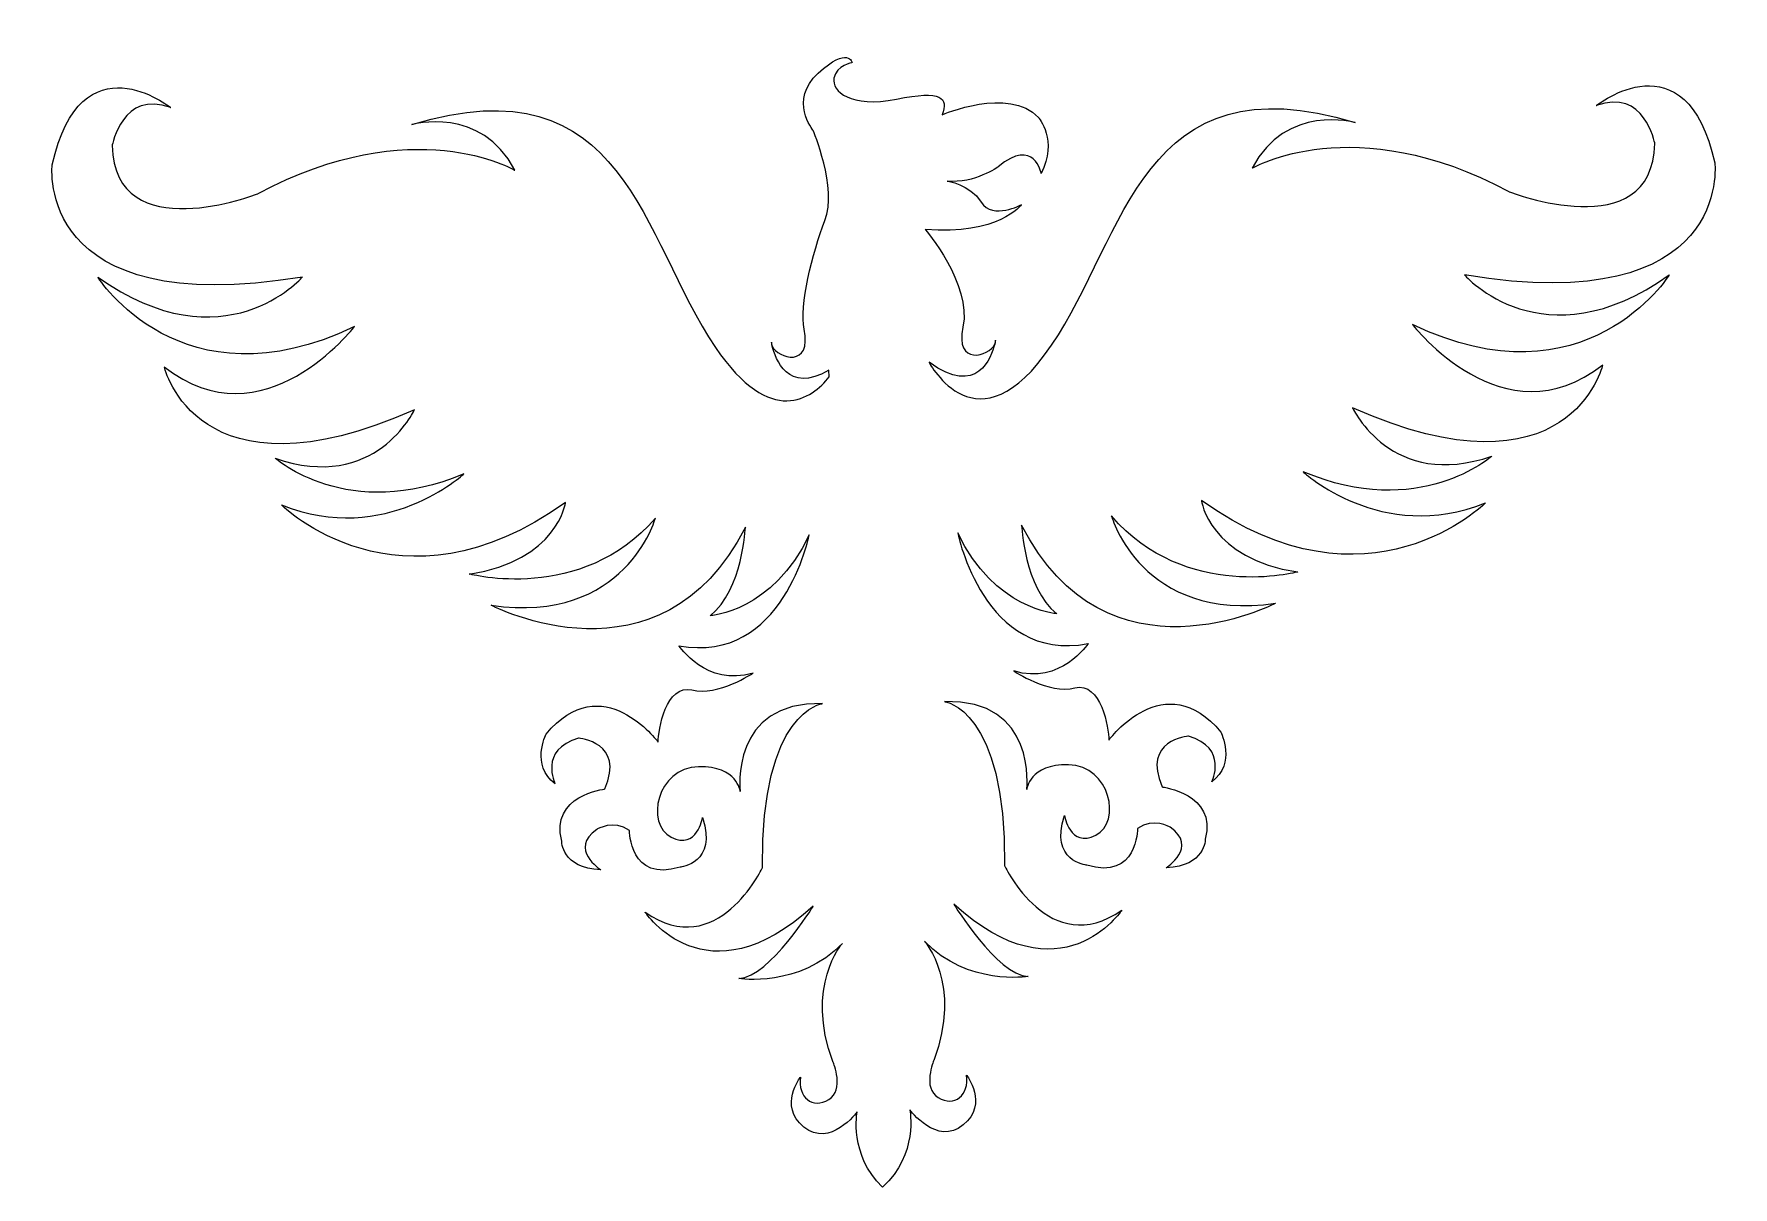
# Model space of a CAD drawing. Header units: centimetres. Extents: x -15.7 to 15.7, y -10.5 to 10.8.
import ezdxf

# ---------------------------------------------------------------- set-up
doc = ezdxf.new("R2010")
doc.units = ezdxf.units.CM
doc.header["$MEASUREMENT"] = 0
doc.layers.add('Layer 1', color=7, linetype='Continuous')

msp = doc.modelspace()

# ---------------------------------------------------------------- linework, layer by layer
at = {"layer": 'Layer 1'}
for points, knots in [([(-15.40439, 8.42105), (-15.40439, 8.42105), (-15.74253, 5.52349), (-10.76892, 6.34431), (-10.76892, 6.34431), (-10.76892, 6.34431), (-12.21775, 4.67823), (-14.55998, 6.34431), (-14.55998, 6.34431), (-14.55998, 6.34431), (-13.01468, 3.8812), (-9.80317, 5.42663), (-9.80317, 5.42663), (-9.80317, 5.42663), (-11.4933, 3.2294), (-13.3285, 4.67823), (-13.3285, 4.67823), (-13.3285, 4.67823), (-12.7248, 2.09439), (-8.69242, 3.88138), (-8.69242, 3.88138), (-8.69242, 3.88138), (-9.41677, 2.33595), (-11.27602, 2.98788), (-11.27602, 2.98788), (-11.27602, 2.98788), (-9.92366, 1.78067), (-7.77474, 2.69819), (-7.77474, 2.69819), (-7.77474, 2.69819), (-9.22349, 1.34596), (-11.15514, 2.11859), (-11.15514, 2.11859), (-11.15514, 2.11859), (-8.98201, -0.05454), (-5.89131, 2.16688), (-5.89131, 2.16688), (-5.89131, 2.16688), (-6.03614, 1.08026), (-7.67804, 0.83896), (-7.67804, 0.83896), (-7.67804, 0.83896), (-5.60146, 0.28347), (-4.22515, 1.87713), (-4.22515, 1.87713), (-4.22515, 1.87713), (-4.78048, -0.10277), (-7.26765, 0.25941), (-7.26765, 0.25941), (-7.26765, 0.25941), (-4.12853, -1.38262), (-2.55905, 1.70816), (-2.55905, 1.70816), (-2.55905, 1.70816), (-2.60728, 0.54905), (-3.21101, 0.06613), (-3.21101, 0.06613), (-3.21101, 0.06613), (-2.05195, 0.13855), (-1.37581, 1.56333), (-1.37581, 1.56333), (-1.37581, 1.56333), (-1.85881, -0.85142), (-3.79056, -0.4892), (-3.79056, -0.4892), (-3.79056, -0.4892), (-3.28346, -1.26181), (-2.41414, -0.99625), (-2.41414, -0.99625), (-2.41414, -0.99625), (-3.06618, -1.43093), (-3.54902, -1.3102), (-3.54902, -1.3102), (-4.03186, -1.18942), (-4.17677, -2.05868), (-4.17677, -2.27604), (-4.17677, -2.27604), (-4.17677, -2.27604), (-5.21494, -0.8756), (-6.25335, -2.13113), (-6.25335, -2.13113), (-6.25335, -2.13113), (-6.54312, -2.71073), (-6.08425, -3.04881), (-6.08425, -3.04881), (-6.08425, -3.04881), (-6.39828, -2.4209), (-5.64965, -2.20355), (-5.64965, -2.20355), (-5.64965, -2.20355), (-4.78033, -2.27605), (-5.16679, -3.14528), (-5.16679, -3.14528), (-5.16679, -3.14528), (-6.18094, -3.26601), (-5.96358, -4.11119), (-5.96358, -4.11119), (-5.96358, -4.11119), (-5.96358, -4.61829), (-5.2392, -4.64247), (-5.2392, -4.64247), (-5.2392, -4.64247), (-5.84293, -4.2561), (-5.31164, -3.89386), (-5.31164, -3.89386), (-5.31164, -3.89386), (-4.99766, -3.70079), (-4.70791, -3.91804), (-4.70791, -3.91804), (-4.70791, -3.91804), (-4.70791, -4.88388), (-3.76618, -4.5941), (-3.76618, -4.5941), (-3.76618, -4.5941), (-3.06601, -4.52168), (-3.35568, -3.67655), (-3.35568, -3.67655), (-3.35568, -3.67655), (-3.45244, -4.28012), (-3.9353, -4.03876), (-3.9353, -4.03876), (-4.41814, -3.7972), (-4.20216, -2.75421), (-3.42817, -2.73487), (-3.42817, -2.73487), (-2.70374, -2.71672), (-2.65551, -3.19374), (-2.65551, -3.19374), (-2.65551, -3.19374), (-2.65551, -3.19374), (-2.85474, -1.50946), (-1.1282, -1.56383), (-1.1282, -1.56383), (-1.1282, -1.56383), (-2.26922, -1.68448), (-2.24495, -4.60625), (-2.24495, -4.60625), (-2.24495, -4.60625), (-3.07802, -6.36888), (-4.41816, -5.42715), (-4.41816, -5.42715), (-4.41816, -5.42715), (-3.29535, -7.12951), (-1.30325, -5.31849), (-1.30325, -5.31849), (-1.30325, -5.31849), (-2.1001, -6.62238), (-2.67959, -6.65863), (-2.67959, -6.65863), (-2.67959, -6.65863), (-1.55678, -6.83971), (-0.75996, -6.0067), (-0.75996, -6.0067), (-0.75996, -6.0067), (-1.46645, -6.79439), (-0.93205, -8.21605), (-0.93205, -8.21605), (-0.93205, -8.21605), (-0.71496, -8.72318), (-1.01373, -8.90426), (-1.01373, -8.90426), (-1.31244, -9.08534), (-1.59325, -8.85904), (-1.5389, -8.48778), (-1.5389, -8.48778), (-1.5389, -8.48778), (-1.95546, -9.01295), (-1.47537, -9.41136), (-1.47537, -9.41136), (-0.99539, -9.8098), (-0.48837, -9.13053), (-0.48837, -9.13053), (-0.48837, -9.13053), (-0.48837, -9.13053), (-0.64268, -9.92915), (-0.01955, -10.52356), (-0.01955, -10.52356), (0.65053, -9.92597), (0.48755, -9.09285), (0.48755, -9.09285), (0.48755, -9.09285), (0.48755, -9.09285), (0.9946, -9.77219), (1.47463, -9.37368), (1.47463, -9.37368), (1.95461, -8.97532), (1.5381, -8.45018), (1.5381, -8.45018), (1.5381, -8.45018), (1.59239, -8.82123), (1.31172, -9.04777), (1.01285, -8.86666), (1.01285, -8.86666), (0.714, -8.68558), (0.93133, -8.17845), (0.93133, -8.17845), (0.93133, -8.17845), (1.4655, -6.75687), (0.75917, -5.96902), (0.75917, -5.96902), (0.75917, -5.96902), (1.55596, -6.80214), (2.67885, -6.62095), (2.67885, -6.62095), (2.67885, -6.62095), (2.09933, -6.58478), (1.30246, -5.28089), (1.30246, -5.28089), (1.30246, -5.28089), (3.29456, -7.09191), (4.41737, -5.38955), (4.41737, -5.38955), (4.41737, -5.38955), (3.07731, -6.33128), (2.24416, -4.56865), (2.24416, -4.56865), (2.24416, -4.56865), (2.26842, -1.64691), (1.12741, -1.52615), (1.12741, -1.52615), (1.12741, -1.52615), (2.854, -1.47186), (2.6548, -3.15606), (2.6548, -3.15606), (2.6548, -3.15606), (2.6548, -3.15606), (2.70303, -2.67915), (3.42738, -2.69727), (3.42738, -2.69727), (4.20129, -2.71661), (4.41735, -3.75963), (3.93448, -4.00116), (3.93448, -4.00116), (3.45156, -4.24251), (3.35496, -3.63889), (3.35496, -3.63889), (3.35496, -3.63889), (3.06519, -4.484), (3.76538, -4.55649), (3.76538, -4.55649), (3.76538, -4.55649), (4.70719, -4.84618), (4.70719, -3.88043), (4.70719, -3.88043), (4.70719, -3.88043), (4.99686, -3.6631), (5.31081, -3.85625), (5.31081, -3.85625), (5.31081, -3.85625), (5.84212, -4.21844), (5.23839, -4.60486), (5.23839, -4.60486), (5.23839, -4.60486), (5.96277, -4.58068), (5.96277, -4.07358), (5.96277, -4.07358), (5.96277, -4.07358), (6.1801, -3.22832), (5.16598, -3.10767), (5.16598, -3.10767), (5.16598, -3.10767), (4.77961, -2.23835), (5.64882, -2.16594), (5.64882, -2.16594), (5.64882, -2.16594), (6.39746, -2.38327), (6.08353, -3.01113), (6.08353, -3.01113), (6.08353, -3.01113), (6.54232, -2.67312), (6.25255, -2.09345), (6.25255, -2.09345), (6.25255, -2.09345), (5.21438, -0.83803), (4.17605, -2.23836), (4.17605, -2.23836), (4.17605, -2.23836), (4.17605, -2.02103), (4.03114, -1.15182), (3.5483, -1.2726), (3.5483, -1.2726), (3.06538, -1.39333), (2.41342, -0.95865), (2.41342, -0.95865), (2.41342, -0.95865), (3.28266, -1.22421), (3.78976, -0.45152), (3.78976, -0.45152), (3.78976, -0.45152), (1.85793, -0.81373), (1.37501, 1.60093), (1.37501, 1.60093), (1.37501, 1.60093), (2.05115, 0.17623), (3.21021, 0.10381), (3.21021, 0.10381), (3.21021, 0.10381), (2.60648, 0.58665), (2.55825, 1.74584), (2.55825, 1.74584), (2.55825, 1.74584), (4.12773, -1.34502), (7.26683, 0.29701), (7.26683, 0.29701), (7.26683, 0.29701), (4.77969, -0.06518), (4.22441, 1.91473), (4.22441, 1.91473), (4.22441, 1.91473), (5.60075, 0.32107), (7.6773, 0.87656), (7.6773, 0.87656), (7.6773, 0.87656), (6.03535, 1.11791), (5.89049, 2.20448), (5.89049, 2.20448), (5.89049, 2.20448), (8.98122, -0.01694), (11.15443, 2.15625), (11.15443, 2.15625), (11.15443, 2.15625), (9.22268, 1.38359), (7.77395, 2.73579), (7.77395, 2.73579), (7.77395, 2.73579), (9.92311, 1.81824), (11.27523, 3.02556), (11.27523, 3.02556), (11.27523, 3.02556), (9.416, 2.3736), (8.69163, 3.91898), (8.69163, 3.91898), (8.69163, 3.91898), (12.72404, 2.13209), (13.32779, 4.71583), (13.32779, 4.71583), (13.32779, 4.71583), (11.49275, 3.267), (9.80238, 5.46431), (9.80238, 5.46431), (9.80238, 5.46431), (13.01376, 3.91888), (14.55919, 6.38199), (14.55919, 6.38199), (14.55919, 6.38199), (12.21697, 4.71583), (10.76821, 6.38199), (10.76821, 6.38199), (10.76821, 6.38199), (15.74227, 5.56093), (15.40429, 8.45852), (15.40429, 8.45852), (15.40429, 8.45852), (14.87301, 10.84903), (13.2069, 9.52095), (13.2069, 9.52095), (13.2069, 9.52095), (14.1004, 9.85896), (14.29354, 8.82078), (14.29354, 8.82078), (14.29354, 8.82078), (14.24517, 6.88903), (11.58913, 7.92728), (11.58913, 7.92728), (11.58913, 7.92728), (8.71575, 9.47274), (6.83234, 8.36192), (6.83234, 8.36192), (6.83234, 8.36192), (7.46025, 9.56921), (8.73999, 9.2071), (8.73999, 9.2071), (8.73999, 9.2071), (4.77997, 10.41439), (4.4902, 7.10641), (3.11386, 5.07812), (3.11386, 5.07812), (1.73744, 3.04977), (0.84405, 4.76409), (0.84405, 4.76409), (0.84405, 4.76409), (1.74279, 4.11062), (2.00205, 4.85646), (2.06066, 5.1017), (2.06066, 5.1017), (1.95898, 4.86492), (1.31832, 4.69273), (1.4718, 5.4161), (1.4718, 5.4161), (1.64084, 6.21289), (0.77155, 7.22704), (0.77155, 7.22704), (0.77155, 7.22704), (2.12376, 7.10639), (2.55836, 7.68591), (2.55836, 7.68591), (2.55836, 7.68591), (2.55836, 7.68591), (2.02708, 7.39614), (1.8098, 7.73414), (1.8098, 7.73414), (1.59247, 8.0723), (1.18197, 8.12054), (1.18197, 8.12054), (1.18197, 8.12054), (1.68918, 8.07215), (2.12378, 8.38608), (2.12378, 8.38608), (2.12378, 8.38608), (2.79992, 8.94157), (2.92057, 8.26546), (2.92057, 8.26546), (2.92057, 8.26546), (3.23452, 8.86903), (2.87234, 9.30363), (2.87234, 9.30363), (2.87234, 9.30363), (2.31701, 9.88315), (1.08553, 9.352), (1.08553, 9.352), (1.08553, 9.352), (1.20639, 9.66582), (1.08553, 9.81073), (0.2404, 9.6418), (0.2404, 9.6418), (-0.60463, 9.47276), (-0.96687, 9.78663), (-0.91855, 10.02809), (-0.91855, 10.02809), (-0.87034, 10.26955), (-0.58054, 10.31781), (-0.58054, 10.31781), (-0.58054, 10.31781), (-0.58054, 10.31781), (-0.65282, 10.63176), (-1.20832, 10.12474), (-1.20832, 10.12474), (-1.76379, 9.61761), (-1.30492, 9.06228), (-1.30492, 9.06228), (-1.30492, 9.06228), (-1.30492, 9.06228), (-0.85203, 7.99447), (-1.08532, 7.39255), (-1.08532, 7.39255), (-1.31858, 6.79089), (-1.56194, 5.80314), (-1.47201, 5.37859), (-1.47201, 5.37859), (-1.31858, 4.65522), (-1.95924, 4.82752), (-2.06087, 5.06426), (-2.06087, 5.06426), (-2.00618, 4.83502), (-1.77586, 4.16978), (-1.01312, 4.6159), (-1.01312, 4.6159), (-1.01312, 4.6159), (-1.00494, 4.49107), (-1.00494, 4.49107), (-1.00494, 4.49107), (-1.32048, 4.10396), (-2.08134, 3.51865), (-3.11404, 5.04058), (-3.11404, 5.04058), (-4.4904, 7.06895), (-4.78023, 10.37693), (-8.74019, 9.16964), (-8.74019, 9.16964), (-8.74019, 9.16964), (-7.46032, 9.5317), (-6.83254, 8.32438), (-6.83254, 8.32438), (-6.83254, 8.32438), (-8.71598, 9.43521), (-11.58935, 7.88978), (-11.58935, 7.88978), (-11.58935, 7.88978), (-14.24532, 6.85158), (-14.29371, 8.78328), (-14.29371, 8.78328), (-14.29371, 8.78328), (-14.10041, 9.82153), (-13.20715, 9.48353), (-13.20715, 9.48353), (-13.20715, 9.48351), (-14.87323, 10.81162), (-15.40439, 8.42105)], [0, 0, 0, 0, 0.00813008, 0.00813008, 0.00813008, 0.00813008, 0.01626016, 0.01626016, 0.01626016, 0.01626016, 0.02439024, 0.02439024, 0.02439024, 0.02439024, 0.03252033, 0.03252033, 0.03252033, 0.03252033, 0.04065041, 0.04065041, 0.04065041, 0.04065041, 0.04878049, 0.04878049, 0.04878049, 0.04878049, 0.05691057, 0.05691057, 0.05691057, 0.05691057, 0.06504065, 0.06504065, 0.06504065, 0.06504065, 0.07317073, 0.07317073, 0.07317073, 0.07317073, 0.08130081, 0.08130081, 0.08130081, 0.08130081, 0.08943089, 0.08943089, 0.08943089, 0.08943089, 0.09756098, 0.09756098, 0.09756098, 0.09756098, 0.10569106, 0.10569106, 0.10569106, 0.10569106, 0.11382114, 0.11382114, 0.11382114, 0.11382114, 0.12195122, 0.12195122, 0.12195122, 0.12195122, 0.1300813, 0.1300813, 0.1300813, 0.1300813, 0.13821138, 0.13821138, 0.13821138, 0.13821138, 0.14634146, 0.14634146, 0.14634146, 0.14634146, 0.15447154, 0.15447154, 0.15447154, 0.15447154, 0.16260163, 0.16260163, 0.16260163, 0.16260163, 0.17073171, 0.17073171, 0.17073171, 0.17073171, 0.17886179, 0.17886179, 0.17886179, 0.17886179, 0.18699187, 0.18699187, 0.18699187, 0.18699187, 0.19512195, 0.19512195, 0.19512195, 0.19512195, 0.20325203, 0.20325203, 0.20325203, 0.20325203, 0.21138211, 0.21138211, 0.21138211, 0.21138211, 0.2195122, 0.2195122, 0.2195122, 0.2195122, 0.22764228, 0.22764228, 0.22764228, 0.22764228, 0.23577236, 0.23577236, 0.23577236, 0.23577236, 0.24390244, 0.24390244, 0.24390244, 0.24390244, 0.25203252, 0.25203252, 0.25203252, 0.25203252, 0.2601626, 0.2601626, 0.2601626, 0.2601626, 0.26829268, 0.26829268, 0.26829268, 0.26829268, 0.27642276, 0.27642276, 0.27642276, 0.27642276, 0.28455285, 0.28455285, 0.28455285, 0.28455285, 0.29268293, 0.29268293, 0.29268293, 0.29268293, 0.30081301, 0.30081301, 0.30081301, 0.30081301, 0.30894309, 0.30894309, 0.30894309, 0.30894309, 0.31707317, 0.31707317, 0.31707317, 0.31707317, 0.32520325, 0.32520325, 0.32520325, 0.32520325, 0.33333333, 0.33333333, 0.33333333, 0.33333333, 0.34146341, 0.34146341, 0.34146341, 0.34146341, 0.3495935, 0.3495935, 0.3495935, 0.3495935, 0.35772358, 0.35772358, 0.35772358, 0.35772358, 0.36585366, 0.36585366, 0.36585366, 0.36585366, 0.37398374, 0.37398374, 0.37398374, 0.37398374, 0.38211382, 0.38211382, 0.38211382, 0.38211382, 0.3902439, 0.3902439, 0.3902439, 0.3902439, 0.39837398, 0.39837398, 0.39837398, 0.39837398, 0.40650407, 0.40650407, 0.40650407, 0.40650407, 0.41463415, 0.41463415, 0.41463415, 0.41463415, 0.42276423, 0.42276423, 0.42276423, 0.42276423, 0.43089431, 0.43089431, 0.43089431, 0.43089431, 0.43902439, 0.43902439, 0.43902439, 0.43902439, 0.44715447, 0.44715447, 0.44715447, 0.44715447, 0.45528455, 0.45528455, 0.45528455, 0.45528455, 0.46341463, 0.46341463, 0.46341463, 0.46341463, 0.47154472, 0.47154472, 0.47154472, 0.47154472, 0.4796748, 0.4796748, 0.4796748, 0.4796748, 0.48780488, 0.48780488, 0.48780488, 0.48780488, 0.49593496, 0.49593496, 0.49593496, 0.49593496, 0.50406504, 0.50406504, 0.50406504, 0.50406504, 0.51219512, 0.51219512, 0.51219512, 0.51219512, 0.5203252, 0.5203252, 0.5203252, 0.5203252, 0.52845528, 0.52845528, 0.52845528, 0.52845528, 0.53658537, 0.53658537, 0.53658537, 0.53658537, 0.54471545, 0.54471545, 0.54471545, 0.54471545, 0.55284553, 0.55284553, 0.55284553, 0.55284553, 0.56097561, 0.56097561, 0.56097561, 0.56097561, 0.56910569, 0.56910569, 0.56910569, 0.56910569, 0.57723577, 0.57723577, 0.57723577, 0.57723577, 0.58536585, 0.58536585, 0.58536585, 0.58536585, 0.59349593, 0.59349593, 0.59349593, 0.59349593, 0.60162602, 0.60162602, 0.60162602, 0.60162602, 0.6097561, 0.6097561, 0.6097561, 0.6097561, 0.61788618, 0.61788618, 0.61788618, 0.61788618, 0.62601626, 0.62601626, 0.62601626, 0.62601626, 0.63414634, 0.63414634, 0.63414634, 0.63414634, 0.64227642, 0.64227642, 0.64227642, 0.64227642, 0.6504065, 0.6504065, 0.6504065, 0.6504065, 0.65853659, 0.65853659, 0.65853659, 0.65853659, 0.66666667, 0.66666667, 0.66666667, 0.66666667, 0.67479675, 0.67479675, 0.67479675, 0.67479675, 0.68292683, 0.68292683, 0.68292683, 0.68292683, 0.69105691, 0.69105691, 0.69105691, 0.69105691, 0.69918699, 0.69918699, 0.69918699, 0.69918699, 0.70731707, 0.70731707, 0.70731707, 0.70731707, 0.71544715, 0.71544715, 0.71544715, 0.71544715, 0.72357724, 0.72357724, 0.72357724, 0.72357724, 0.73170732, 0.73170732, 0.73170732, 0.73170732, 0.7398374, 0.7398374, 0.7398374, 0.7398374, 0.74796748, 0.74796748, 0.74796748, 0.74796748, 0.75609756, 0.75609756, 0.75609756, 0.75609756, 0.76422764, 0.76422764, 0.76422764, 0.76422764, 0.77235772, 0.77235772, 0.77235772, 0.77235772, 0.7804878, 0.7804878, 0.7804878, 0.7804878, 0.78861789, 0.78861789, 0.78861789, 0.78861789, 0.79674797, 0.79674797, 0.79674797, 0.79674797, 0.80487805, 0.80487805, 0.80487805, 0.80487805, 0.81300813, 0.81300813, 0.81300813, 0.81300813, 0.82113821, 0.82113821, 0.82113821, 0.82113821, 0.82926829, 0.82926829, 0.82926829, 0.82926829, 0.83739837, 0.83739837, 0.83739837, 0.83739837, 0.84552846, 0.84552846, 0.84552846, 0.84552846, 0.85365854, 0.85365854, 0.85365854, 0.85365854, 0.86178862, 0.86178862, 0.86178862, 0.86178862, 0.8699187, 0.8699187, 0.8699187, 0.8699187, 0.87804878, 0.87804878, 0.87804878, 0.87804878, 0.88617886, 0.88617886, 0.88617886, 0.88617886, 0.89430894, 0.89430894, 0.89430894, 0.89430894, 0.90243902, 0.90243902, 0.90243902, 0.90243902, 0.91056911, 0.91056911, 0.91056911, 0.91056911, 0.91869919, 0.91869919, 0.91869919, 0.91869919, 0.92682927, 0.92682927, 0.92682927, 0.92682927, 0.93495935, 0.93495935, 0.93495935, 0.93495935, 0.94308943, 0.94308943, 0.94308943, 0.94308943, 0.95121951, 0.95121951, 0.95121951, 0.95121951, 0.95934959, 0.95934959, 0.95934959, 0.95934959, 0.96747967, 0.96747967, 0.96747967, 0.96747967, 0.97560976, 0.97560976, 0.97560976, 0.97560976, 0.98373984, 0.98373984, 0.98373984, 0.98373984, 1, 1, 1, 1]), ([(-2.06095, 5.06426), (-2.06095, 5.06426), (-2.06095, 5.06426), (-2.06095, 5.06426), (-2.06095, 5.06426), (-2.07127, 5.08828), (-2.07794, 5.11255), (-2.07574, 5.13705), (-2.07574, 5.13705), (-2.07574, 5.13704), (-2.07156, 5.10897), (-2.06095, 5.06426)], [0, 0, 0, 0, 0.25, 0.25, 0.25, 0.25, 0.5, 0.5, 0.5, 0.5, 1, 1, 1, 1]), ([(2.06065, 5.10185), (2.07126, 5.14659), (2.07544, 5.17472), (2.07544, 5.17472), (2.07544, 5.17472), (2.07772, 5.15025), (2.07097, 5.12588), (2.06065, 5.10185), (2.06065, 5.10185), (2.06065, 5.10185), (2.06065, 5.10185), (2.06065, 5.10185)], [0, 0, 0, 0, 0.25, 0.25, 0.25, 0.25, 0.5, 0.5, 0.5, 0.5, 1, 1, 1, 1])]:
    msp.add_open_spline(points, degree=3, knots=knots, dxfattribs=at)

doc.saveas('drawing.dxf')
